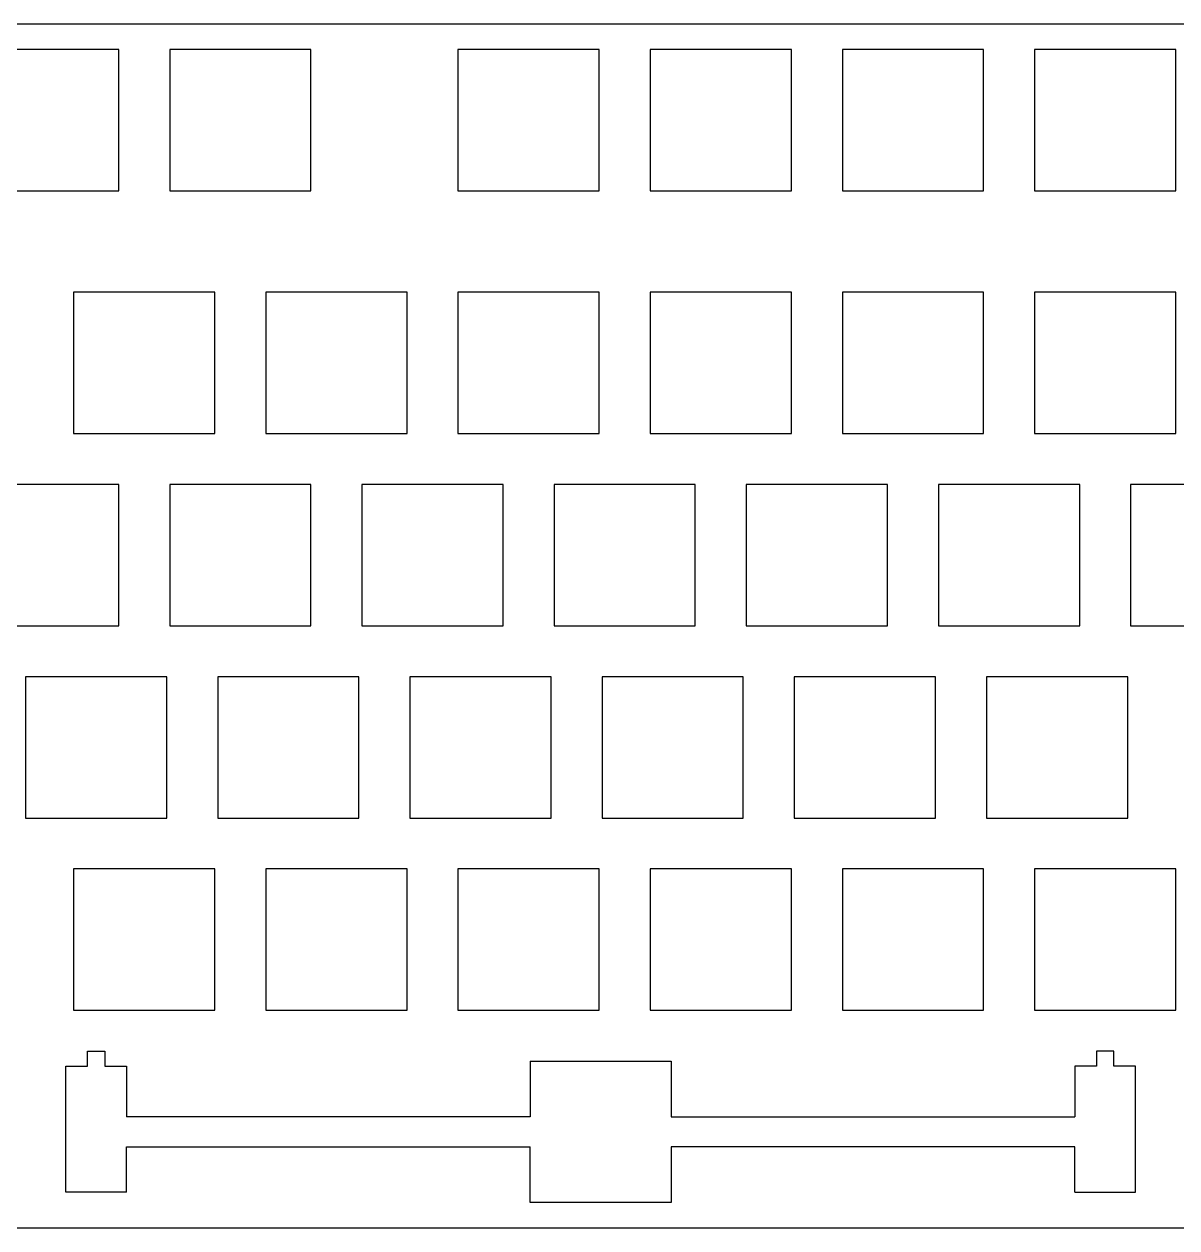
# Model space of a CAD drawing. Header units: millimetres. Extents: x 5 to 355, y 5 to 124.
# Drawn here: x 123.8 to 238.1, y 5 to 124.3 of the extents above; entities that cross this region are included whole.
import ezdxf

# ---------------------------------------------------------------- set-up
doc = ezdxf.new("R2010")
doc.units = ezdxf.units.MM
doc.layers.add('Body003', color=7, linetype='CONTINUOUS')

msp = doc.modelspace()

# ---------------------------------------------------------------- linework, layer by layer
at = {"layer": 'Body003'}
for p, q in [((353.8, 124.3, 10.5), (6, 124.3, 10.5)), ((353.8, 124.3, 10.5), (6, 124.3, 10.5)), ((353.8, 124.3, 11.5), (6, 124.3, 11.5)), ((353.8, 124.3, 11.5), (6, 124.3, 11.5)), ((133.2, 121.78, 10.5), (119.2, 121.78, 10.5)), ((133.2, 121.78, 11.5), (119.2, 121.78, 11.5)), ((133.2, 121.78, 10.5), (119.2, 121.78, 10.5)), ((133.2, 121.78, 11.5), (119.2, 121.78, 11.5)), ((133.2, 107.78, 10.5), (133.2, 121.78, 10.5)), ((133.2, 121.78, 11.5), (133.2, 121.78, 10.5)), ((133.2, 121.78, 11.5), (133.2, 121.78, 10.5)), ((133.2, 107.78, 11.5), (133.2, 121.78, 11.5)), ((133.2, 107.78, 10.5), (133.2, 121.78, 10.5)), ((133.2, 107.78, 11.5), (133.2, 121.78, 11.5)), ((138.25, 121.78, 10.5), (138.25, 107.78, 10.5)), ((152.25, 121.78, 10.5), (138.25, 121.78, 10.5)), ((138.25, 121.78, 11.5), (138.25, 121.78, 10.5)), ((138.25, 121.78, 11.5), (138.25, 107.78, 11.5)), ((138.25, 121.78, 10.5), (138.25, 107.78, 10.5)), ((138.25, 121.78, 11.5), (138.25, 121.78, 10.5)), ((152.25, 121.78, 11.5), (138.25, 121.78, 11.5)), ((152.25, 121.78, 10.5), (138.25, 121.78, 10.5)), ((138.25, 121.78, 11.5), (138.25, 107.78, 11.5)), ((152.25, 121.78, 11.5), (138.25, 121.78, 11.5)), ((152.25, 107.78, 10.5), (152.25, 121.78, 10.5)), ((152.25, 121.78, 11.5), (152.25, 121.78, 10.5)), ((152.25, 121.78, 11.5), (152.25, 121.78, 10.5)), ((152.25, 107.78, 11.5), (152.25, 121.78, 11.5)), ((152.25, 107.78, 10.5), (152.25, 121.78, 10.5)), ((152.25, 107.78, 11.5), (152.25, 121.78, 11.5)), ((166.82, 121.78, 10.5), (166.82, 107.78, 10.5)), ((180.82, 121.78, 10.5), (166.82, 121.78, 10.5)), ((166.82, 121.78, 11.5), (166.82, 121.78, 10.5)), ((166.82, 121.78, 11.5), (166.82, 107.78, 11.5)), ((166.82, 121.78, 10.5), (166.82, 107.78, 10.5)), ((166.82, 121.78, 11.5), (166.82, 121.78, 10.5)), ((180.82, 121.78, 11.5), (166.82, 121.78, 11.5)), ((180.82, 121.78, 10.5), (166.82, 121.78, 10.5)), ((166.82, 121.78, 11.5), (166.82, 107.78, 11.5)), ((180.82, 121.78, 11.5), (166.82, 121.78, 11.5)), ((180.82, 107.78, 10.5), (180.82, 121.78, 10.5)), ((180.82, 121.78, 11.5), (180.82, 121.78, 10.5)), ((180.82, 121.78, 11.5), (180.82, 121.78, 10.5)), ((180.82, 107.78, 11.5), (180.82, 121.78, 11.5)), ((180.82, 107.78, 10.5), (180.82, 121.78, 10.5)), ((180.82, 107.78, 11.5), (180.82, 121.78, 11.5)), ((185.88, 121.78, 10.5), (185.88, 107.78, 10.5)), ((199.88, 121.78, 10.5), (185.88, 121.78, 10.5)), ((185.88, 121.78, 11.5), (185.88, 121.78, 10.5)), ((185.88, 121.78, 11.5), (185.88, 107.78, 11.5)), ((185.88, 121.78, 10.5), (185.88, 107.78, 10.5)), ((185.88, 121.78, 11.5), (185.88, 121.78, 10.5)), ((199.88, 121.78, 11.5), (185.88, 121.78, 11.5)), ((199.88, 121.78, 10.5), (185.88, 121.78, 10.5)), ((185.88, 121.78, 11.5), (185.88, 107.78, 11.5)), ((199.88, 121.78, 11.5), (185.88, 121.78, 11.5)), ((199.88, 107.78, 10.5), (199.88, 121.78, 10.5)), ((199.88, 121.78, 11.5), (199.88, 121.78, 10.5)), ((199.88, 121.78, 11.5), (199.88, 121.78, 10.5)), ((199.88, 107.78, 11.5), (199.88, 121.78, 11.5)), ((199.88, 107.78, 10.5), (199.88, 121.78, 10.5)), ((199.88, 107.78, 11.5), (199.88, 121.78, 11.5)), ((204.93, 121.78, 10.5), (204.93, 107.78, 10.5)), ((218.93, 121.78, 10.5), (204.93, 121.78, 10.5)), ((204.93, 121.78, 11.5), (204.93, 121.78, 10.5)), ((204.93, 121.78, 11.5), (204.93, 107.78, 11.5)), ((204.93, 121.78, 10.5), (204.93, 107.78, 10.5)), ((204.93, 121.78, 11.5), (204.93, 121.78, 10.5)), ((218.93, 121.78, 11.5), (204.93, 121.78, 11.5)), ((218.93, 121.78, 10.5), (204.93, 121.78, 10.5)), ((204.93, 121.78, 11.5), (204.93, 107.78, 11.5)), ((218.93, 121.78, 11.5), (204.93, 121.78, 11.5)), ((218.93, 107.78, 10.5), (218.93, 121.78, 10.5)), ((218.93, 121.78, 11.5), (218.93, 121.78, 10.5)), ((218.93, 121.78, 11.5), (218.93, 121.78, 10.5)), ((218.93, 107.78, 11.5), (218.93, 121.78, 11.5)), ((218.93, 107.78, 10.5), (218.93, 121.78, 10.5)), ((218.93, 107.78, 11.5), (218.93, 121.78, 11.5)), ((223.97, 121.78, 10.5), (223.97, 107.78, 10.5)), ((237.97, 121.78, 10.5), (223.97, 121.78, 10.5)), ((223.97, 121.78, 11.5), (223.97, 121.78, 10.5)), ((223.97, 121.78, 11.5), (223.97, 107.78, 11.5)), ((223.97, 121.78, 10.5), (223.97, 107.78, 10.5)), ((223.97, 121.78, 11.5), (223.97, 121.78, 10.5)), ((237.97, 121.78, 11.5), (223.97, 121.78, 11.5)), ((237.97, 121.78, 10.5), (223.97, 121.78, 10.5)), ((223.97, 121.78, 11.5), (223.97, 107.78, 11.5)), ((237.97, 121.78, 11.5), (223.97, 121.78, 11.5)), ((237.97, 107.78, 10.5), (237.97, 121.78, 10.5)), ((237.97, 121.78, 11.5), (237.97, 121.78, 10.5)), ((237.97, 121.78, 11.5), (237.97, 121.78, 10.5)), ((237.97, 107.78, 11.5), (237.97, 121.78, 11.5)), ((237.97, 107.78, 10.5), (237.97, 121.78, 10.5)), ((237.97, 107.78, 11.5), (237.97, 121.78, 11.5)), ((119.2, 107.78, 10.5), (133.2, 107.78, 10.5)), ((119.2, 107.78, 11.5), (133.2, 107.78, 11.5)), ((119.2, 107.78, 10.5), (133.2, 107.78, 10.5)), ((119.2, 107.78, 11.5), (133.2, 107.78, 11.5)), ((133.2, 107.78, 11.5), (133.2, 107.78, 10.5)), ((133.2, 107.78, 11.5), (133.2, 107.78, 10.5)), ((138.25, 107.78, 10.5), (152.25, 107.78, 10.5)), ((138.25, 107.78, 11.5), (138.25, 107.78, 10.5)), ((138.25, 107.78, 11.5), (138.25, 107.78, 10.5)), ((138.25, 107.78, 11.5), (152.25, 107.78, 11.5)), ((138.25, 107.78, 10.5), (152.25, 107.78, 10.5)), ((138.25, 107.78, 11.5), (152.25, 107.78, 11.5)), ((152.25, 107.78, 11.5), (152.25, 107.78, 10.5)), ((152.25, 107.78, 11.5), (152.25, 107.78, 10.5)), ((166.82, 107.78, 10.5), (180.82, 107.78, 10.5)), ((166.82, 107.78, 11.5), (166.82, 107.78, 10.5)), ((166.82, 107.78, 11.5), (166.82, 107.78, 10.5)), ((166.82, 107.78, 11.5), (180.82, 107.78, 11.5)), ((166.82, 107.78, 10.5), (180.82, 107.78, 10.5)), ((166.82, 107.78, 11.5), (180.82, 107.78, 11.5)), ((180.82, 107.78, 11.5), (180.82, 107.78, 10.5)), ((180.82, 107.78, 11.5), (180.82, 107.78, 10.5)), ((185.88, 107.78, 10.5), (199.88, 107.78, 10.5)), ((185.88, 107.78, 11.5), (185.88, 107.78, 10.5)), ((185.88, 107.78, 11.5), (185.88, 107.78, 10.5)), ((185.88, 107.78, 11.5), (199.88, 107.78, 11.5)), ((185.88, 107.78, 10.5), (199.88, 107.78, 10.5)), ((185.88, 107.78, 11.5), (199.88, 107.78, 11.5)), ((199.88, 107.78, 11.5), (199.88, 107.78, 10.5)), ((199.88, 107.78, 11.5), (199.88, 107.78, 10.5)), ((204.93, 107.78, 10.5), (218.93, 107.78, 10.5)), ((204.93, 107.78, 11.5), (204.93, 107.78, 10.5)), ((204.93, 107.78, 11.5), (204.93, 107.78, 10.5)), ((204.93, 107.78, 11.5), (218.93, 107.78, 11.5)), ((204.93, 107.78, 10.5), (218.93, 107.78, 10.5)), ((204.93, 107.78, 11.5), (218.93, 107.78, 11.5)), ((218.93, 107.78, 11.5), (218.93, 107.78, 10.5)), ((218.93, 107.78, 11.5), (218.93, 107.78, 10.5)), ((223.97, 107.78, 10.5), (237.97, 107.78, 10.5)), ((223.97, 107.78, 11.5), (223.97, 107.78, 10.5)), ((223.97, 107.78, 11.5), (223.97, 107.78, 10.5)), ((223.97, 107.78, 11.5), (237.97, 107.78, 11.5)), ((223.97, 107.78, 10.5), (237.97, 107.78, 10.5)), ((223.97, 107.78, 11.5), (237.97, 107.78, 11.5)), ((237.97, 107.78, 11.5), (237.97, 107.78, 10.5)), ((237.97, 107.78, 11.5), (237.97, 107.78, 10.5)), ((128.72, 97.72, 10.5), (128.72, 83.72, 10.5)), ((142.72, 97.72, 10.5), (128.72, 97.72, 10.5)), ((128.72, 97.72, 11.5), (128.72, 97.72, 10.5)), ((128.72, 97.72, 11.5), (128.72, 83.72, 11.5)), ((128.72, 97.72, 10.5), (128.72, 83.72, 10.5)), ((128.72, 97.72, 11.5), (128.72, 97.72, 10.5)), ((142.72, 97.72, 11.5), (128.72, 97.72, 11.5)), ((142.72, 97.72, 10.5), (128.72, 97.72, 10.5)), ((128.72, 97.72, 11.5), (128.72, 83.72, 11.5)), ((142.72, 97.72, 11.5), (128.72, 97.72, 11.5)), ((142.72, 83.72, 10.5), (142.72, 97.72, 10.5)), ((142.72, 97.72, 11.5), (142.72, 97.72, 10.5)), ((142.72, 97.72, 11.5), (142.72, 97.72, 10.5)), ((142.72, 83.72, 11.5), (142.72, 97.72, 11.5)), ((142.72, 83.72, 10.5), (142.72, 97.72, 10.5)), ((142.72, 83.72, 11.5), (142.72, 97.72, 11.5)), ((147.78, 97.72, 10.5), (147.78, 83.72, 10.5)), ((161.78, 97.72, 10.5), (147.78, 97.72, 10.5)), ((147.78, 97.72, 11.5), (147.78, 97.72, 10.5)), ((147.78, 97.72, 11.5), (147.78, 83.72, 11.5)), ((147.78, 97.72, 10.5), (147.78, 83.72, 10.5)), ((147.78, 97.72, 11.5), (147.78, 97.72, 10.5)), ((161.78, 97.72, 11.5), (147.78, 97.72, 11.5)), ((161.78, 97.72, 10.5), (147.78, 97.72, 10.5)), ((147.78, 97.72, 11.5), (147.78, 83.72, 11.5)), ((161.78, 97.72, 11.5), (147.78, 97.72, 11.5)), ((161.78, 83.72, 10.5), (161.78, 97.72, 10.5)), ((161.78, 97.72, 11.5), (161.78, 97.72, 10.5)), ((161.78, 97.72, 11.5), (161.78, 97.72, 10.5)), ((161.78, 83.72, 11.5), (161.78, 97.72, 11.5)), ((161.78, 83.72, 10.5), (161.78, 97.72, 10.5)), ((161.78, 83.72, 11.5), (161.78, 97.72, 11.5)), ((166.82, 97.72, 10.5), (166.82, 83.72, 10.5)), ((180.82, 97.72, 10.5), (166.82, 97.72, 10.5)), ((166.82, 97.72, 11.5), (166.82, 97.72, 10.5)), ((166.82, 97.72, 11.5), (166.82, 83.72, 11.5)), ((166.82, 97.72, 10.5), (166.82, 83.72, 10.5)), ((166.82, 97.72, 11.5), (166.82, 97.72, 10.5)), ((180.82, 97.72, 11.5), (166.82, 97.72, 11.5)), ((180.82, 97.72, 10.5), (166.82, 97.72, 10.5)), ((166.82, 97.72, 11.5), (166.82, 83.72, 11.5)), ((180.82, 97.72, 11.5), (166.82, 97.72, 11.5)), ((180.82, 83.72, 10.5), (180.82, 97.72, 10.5)), ((180.82, 97.72, 11.5), (180.82, 97.72, 10.5)), ((180.82, 97.72, 11.5), (180.82, 97.72, 10.5)), ((180.82, 83.72, 11.5), (180.82, 97.72, 11.5)), ((180.82, 83.72, 10.5), (180.82, 97.72, 10.5)), ((180.82, 83.72, 11.5), (180.82, 97.72, 11.5)), ((185.88, 97.72, 10.5), (185.88, 83.72, 10.5)), ((199.88, 97.72, 10.5), (185.88, 97.72, 10.5)), ((185.88, 97.72, 11.5), (185.88, 97.72, 10.5)), ((185.88, 97.72, 11.5), (185.88, 83.72, 11.5)), ((185.88, 97.72, 10.5), (185.88, 83.72, 10.5)), ((185.88, 97.72, 11.5), (185.88, 97.72, 10.5)), ((199.88, 97.72, 11.5), (185.88, 97.72, 11.5)), ((199.88, 97.72, 10.5), (185.88, 97.72, 10.5)), ((185.88, 97.72, 11.5), (185.88, 83.72, 11.5)), ((199.88, 97.72, 11.5), (185.88, 97.72, 11.5)), ((199.88, 83.72, 10.5), (199.88, 97.72, 10.5)), ((199.88, 97.72, 11.5), (199.88, 97.72, 10.5)), ((199.88, 97.72, 11.5), (199.88, 97.72, 10.5)), ((199.88, 83.72, 11.5), (199.88, 97.72, 11.5)), ((199.88, 83.72, 10.5), (199.88, 97.72, 10.5)), ((199.88, 83.72, 11.5), (199.88, 97.72, 11.5)), ((204.93, 97.72, 10.5), (204.93, 83.72, 10.5)), ((218.93, 97.72, 10.5), (204.93, 97.72, 10.5)), ((204.93, 97.72, 11.5), (204.93, 97.72, 10.5)), ((204.93, 97.72, 11.5), (204.93, 83.72, 11.5)), ((204.93, 97.72, 10.5), (204.93, 83.72, 10.5)), ((204.93, 97.72, 11.5), (204.93, 97.72, 10.5)), ((218.93, 97.72, 11.5), (204.93, 97.72, 11.5)), ((218.93, 97.72, 10.5), (204.93, 97.72, 10.5)), ((204.93, 97.72, 11.5), (204.93, 83.72, 11.5)), ((218.93, 97.72, 11.5), (204.93, 97.72, 11.5)), ((218.93, 83.72, 10.5), (218.93, 97.72, 10.5)), ((218.93, 97.72, 11.5), (218.93, 97.72, 10.5)), ((218.93, 97.72, 11.5), (218.93, 97.72, 10.5)), ((218.93, 83.72, 11.5), (218.93, 97.72, 11.5)), ((218.93, 83.72, 10.5), (218.93, 97.72, 10.5)), ((218.93, 83.72, 11.5), (218.93, 97.72, 11.5)), ((223.97, 97.72, 10.5), (223.97, 83.72, 10.5)), ((237.97, 97.72, 10.5), (223.97, 97.72, 10.5)), ((223.97, 97.72, 11.5), (223.97, 97.72, 10.5)), ((223.97, 97.72, 11.5), (223.97, 83.72, 11.5)), ((223.97, 97.72, 10.5), (223.97, 83.72, 10.5)), ((223.97, 97.72, 11.5), (223.97, 97.72, 10.5)), ((237.97, 97.72, 11.5), (223.97, 97.72, 11.5)), ((237.97, 97.72, 10.5), (223.97, 97.72, 10.5)), ((223.97, 97.72, 11.5), (223.97, 83.72, 11.5)), ((237.97, 97.72, 11.5), (223.97, 97.72, 11.5)), ((237.97, 83.72, 10.5), (237.97, 97.72, 10.5)), ((237.97, 97.72, 11.5), (237.97, 97.72, 10.5)), ((237.97, 97.72, 11.5), (237.97, 97.72, 10.5)), ((237.97, 83.72, 11.5), (237.97, 97.72, 11.5)), ((237.97, 83.72, 10.5), (237.97, 97.72, 10.5)), ((237.97, 83.72, 11.5), (237.97, 97.72, 11.5)), ((128.72, 83.72, 10.5), (142.72, 83.72, 10.5)), ((128.72, 83.72, 11.5), (128.72, 83.72, 10.5)), ((128.72, 83.72, 11.5), (128.72, 83.72, 10.5)), ((128.72, 83.72, 11.5), (142.72, 83.72, 11.5)), ((128.72, 83.72, 10.5), (142.72, 83.72, 10.5)), ((128.72, 83.72, 11.5), (142.72, 83.72, 11.5)), ((142.72, 83.72, 11.5), (142.72, 83.72, 10.5)), ((142.72, 83.72, 11.5), (142.72, 83.72, 10.5)), ((147.78, 83.72, 10.5), (161.78, 83.72, 10.5)), ((147.78, 83.72, 11.5), (147.78, 83.72, 10.5)), ((147.78, 83.72, 11.5), (147.78, 83.72, 10.5)), ((147.78, 83.72, 11.5), (161.78, 83.72, 11.5)), ((147.78, 83.72, 10.5), (161.78, 83.72, 10.5)), ((147.78, 83.72, 11.5), (161.78, 83.72, 11.5)), ((161.78, 83.72, 11.5), (161.78, 83.72, 10.5)), ((161.78, 83.72, 11.5), (161.78, 83.72, 10.5)), ((166.82, 83.72, 10.5), (180.82, 83.72, 10.5)), ((166.82, 83.72, 11.5), (166.82, 83.72, 10.5)), ((166.82, 83.72, 11.5), (166.82, 83.72, 10.5)), ((166.82, 83.72, 11.5), (180.82, 83.72, 11.5)), ((166.82, 83.72, 10.5), (180.82, 83.72, 10.5)), ((166.82, 83.72, 11.5), (180.82, 83.72, 11.5)), ((180.82, 83.72, 11.5), (180.82, 83.72, 10.5)), ((180.82, 83.72, 11.5), (180.82, 83.72, 10.5)), ((185.88, 83.72, 10.5), (199.88, 83.72, 10.5)), ((185.88, 83.72, 11.5), (185.88, 83.72, 10.5)), ((185.88, 83.72, 11.5), (185.88, 83.72, 10.5)), ((185.88, 83.72, 11.5), (199.88, 83.72, 11.5)), ((185.88, 83.72, 10.5), (199.88, 83.72, 10.5)), ((185.88, 83.72, 11.5), (199.88, 83.72, 11.5)), ((199.88, 83.72, 11.5), (199.88, 83.72, 10.5)), ((199.88, 83.72, 11.5), (199.88, 83.72, 10.5)), ((204.93, 83.72, 10.5), (218.93, 83.72, 10.5)), ((204.93, 83.72, 11.5), (204.93, 83.72, 10.5)), ((204.93, 83.72, 11.5), (204.93, 83.72, 10.5)), ((204.93, 83.72, 11.5), (218.93, 83.72, 11.5)), ((204.93, 83.72, 10.5), (218.93, 83.72, 10.5)), ((204.93, 83.72, 11.5), (218.93, 83.72, 11.5)), ((218.93, 83.72, 11.5), (218.93, 83.72, 10.5)), ((218.93, 83.72, 11.5), (218.93, 83.72, 10.5)), ((223.97, 83.72, 10.5), (237.97, 83.72, 10.5)), ((223.97, 83.72, 11.5), (223.97, 83.72, 10.5)), ((223.97, 83.72, 11.5), (223.97, 83.72, 10.5)), ((223.97, 83.72, 11.5), (237.97, 83.72, 11.5)), ((223.97, 83.72, 10.5), (237.97, 83.72, 10.5)), ((223.97, 83.72, 11.5), (237.97, 83.72, 11.5)), ((237.97, 83.72, 11.5), (237.97, 83.72, 10.5)), ((237.97, 83.72, 11.5), (237.97, 83.72, 10.5)), ((133.2, 78.67, 10.5), (119.2, 78.67, 10.5)), ((133.2, 78.67, 11.5), (119.2, 78.67, 11.5)), ((133.2, 78.67, 10.5), (119.2, 78.67, 10.5)), ((133.2, 78.67, 11.5), (119.2, 78.67, 11.5)), ((133.2, 64.67, 10.5), (133.2, 78.67, 10.5)), ((133.2, 78.67, 11.5), (133.2, 78.67, 10.5)), ((133.2, 78.67, 11.5), (133.2, 78.67, 10.5)), ((133.2, 64.67, 11.5), (133.2, 78.67, 11.5)), ((133.2, 64.67, 10.5), (133.2, 78.67, 10.5)), ((133.2, 64.67, 11.5), (133.2, 78.67, 11.5)), ((138.25, 78.67, 10.5), (138.25, 64.67, 10.5)), ((152.25, 78.67, 10.5), (138.25, 78.67, 10.5)), ((138.25, 78.67, 11.5), (138.25, 78.67, 10.5)), ((138.25, 78.67, 11.5), (138.25, 64.67, 11.5)), ((138.25, 78.67, 10.5), (138.25, 64.67, 10.5)), ((138.25, 78.67, 11.5), (138.25, 78.67, 10.5)), ((152.25, 78.67, 11.5), (138.25, 78.67, 11.5)), ((152.25, 78.67, 10.5), (138.25, 78.67, 10.5)), ((138.25, 78.67, 11.5), (138.25, 64.67, 11.5)), ((152.25, 78.67, 11.5), (138.25, 78.67, 11.5)), ((152.25, 64.67, 10.5), (152.25, 78.67, 10.5)), ((152.25, 78.67, 11.5), (152.25, 78.67, 10.5)), ((152.25, 78.67, 11.5), (152.25, 78.67, 10.5)), ((152.25, 64.67, 11.5), (152.25, 78.67, 11.5)), ((152.25, 64.67, 10.5), (152.25, 78.67, 10.5)), ((152.25, 64.67, 11.5), (152.25, 78.67, 11.5)), ((157.3, 78.67, 10.5), (157.3, 64.67, 10.5)), ((171.3, 78.67, 10.5), (157.3, 78.67, 10.5)), ((157.3, 78.67, 11.5), (157.3, 78.67, 10.5)), ((157.3, 78.67, 11.5), (157.3, 64.67, 11.5)), ((157.3, 78.67, 10.5), (157.3, 64.67, 10.5)), ((157.3, 78.67, 11.5), (157.3, 78.67, 10.5)), ((171.3, 78.67, 11.5), (157.3, 78.67, 11.5)), ((171.3, 78.67, 10.5), (157.3, 78.67, 10.5)), ((157.3, 78.67, 11.5), (157.3, 64.67, 11.5)), ((171.3, 78.67, 11.5), (157.3, 78.67, 11.5)), ((171.3, 64.67, 10.5), (171.3, 78.67, 10.5)), ((171.3, 78.67, 11.5), (171.3, 78.67, 10.5)), ((171.3, 78.67, 11.5), (171.3, 78.67, 10.5)), ((171.3, 64.67, 11.5), (171.3, 78.67, 11.5)), ((171.3, 64.67, 10.5), (171.3, 78.67, 10.5)), ((171.3, 64.67, 11.5), (171.3, 78.67, 11.5)), ((176.35, 78.67, 10.5), (176.35, 64.67, 10.5)), ((190.35, 78.67, 10.5), (176.35, 78.67, 10.5)), ((176.35, 78.67, 11.5), (176.35, 78.67, 10.5)), ((176.35, 78.67, 11.5), (176.35, 64.67, 11.5)), ((176.35, 78.67, 10.5), (176.35, 64.67, 10.5)), ((176.35, 78.67, 11.5), (176.35, 78.67, 10.5)), ((190.35, 78.67, 11.5), (176.35, 78.67, 11.5)), ((190.35, 78.67, 10.5), (176.35, 78.67, 10.5)), ((176.35, 78.67, 11.5), (176.35, 64.67, 11.5)), ((190.35, 78.67, 11.5), (176.35, 78.67, 11.5)), ((190.35, 64.67, 10.5), (190.35, 78.67, 10.5)), ((190.35, 78.67, 11.5), (190.35, 78.67, 10.5)), ((190.35, 78.67, 11.5), (190.35, 78.67, 10.5)), ((190.35, 64.67, 11.5), (190.35, 78.67, 11.5)), ((190.35, 64.67, 10.5), (190.35, 78.67, 10.5)), ((190.35, 64.67, 11.5), (190.35, 78.67, 11.5)), ((195.4, 78.67, 10.5), (195.4, 64.67, 10.5)), ((209.4, 78.67, 10.5), (195.4, 78.67, 10.5)), ((195.4, 78.67, 11.5), (195.4, 78.67, 10.5)), ((195.4, 78.67, 11.5), (195.4, 64.67, 11.5)), ((195.4, 78.67, 10.5), (195.4, 64.67, 10.5)), ((195.4, 78.67, 11.5), (195.4, 78.67, 10.5)), ((209.4, 78.67, 11.5), (195.4, 78.67, 11.5)), ((209.4, 78.67, 10.5), (195.4, 78.67, 10.5)), ((195.4, 78.67, 11.5), (195.4, 64.67, 11.5)), ((209.4, 78.67, 11.5), (195.4, 78.67, 11.5)), ((209.4, 64.67, 10.5), (209.4, 78.67, 10.5)), ((209.4, 78.67, 11.5), (209.4, 78.67, 10.5)), ((209.4, 78.67, 11.5), (209.4, 78.67, 10.5)), ((209.4, 64.67, 11.5), (209.4, 78.67, 11.5)), ((209.4, 64.67, 10.5), (209.4, 78.67, 10.5)), ((209.4, 64.67, 11.5), (209.4, 78.67, 11.5)), ((214.45, 78.67, 10.5), (214.45, 64.67, 10.5)), ((228.45, 78.67, 10.5), (214.45, 78.67, 10.5)), ((214.45, 78.67, 11.5), (214.45, 78.67, 10.5)), ((214.45, 78.67, 11.5), (214.45, 64.67, 11.5)), ((214.45, 78.67, 10.5), (214.45, 64.67, 10.5)), ((214.45, 78.67, 11.5), (214.45, 78.67, 10.5)), ((228.45, 78.67, 11.5), (214.45, 78.67, 11.5)), ((228.45, 78.67, 10.5), (214.45, 78.67, 10.5)), ((214.45, 78.67, 11.5), (214.45, 64.67, 11.5)), ((228.45, 78.67, 11.5), (214.45, 78.67, 11.5)), ((228.45, 64.67, 10.5), (228.45, 78.67, 10.5)), ((228.45, 78.67, 11.5), (228.45, 78.67, 10.5)), ((228.45, 78.67, 11.5), (228.45, 78.67, 10.5)), ((228.45, 64.67, 11.5), (228.45, 78.67, 11.5)), ((228.45, 64.67, 10.5), (228.45, 78.67, 10.5)), ((228.45, 64.67, 11.5), (228.45, 78.67, 11.5)), ((233.5, 78.67, 10.5), (233.5, 64.67, 10.5)), ((247.5, 78.67, 10.5), (233.5, 78.67, 10.5)), ((233.5, 78.67, 11.5), (233.5, 78.67, 10.5)), ((233.5, 78.67, 11.5), (233.5, 64.67, 11.5)), ((233.5, 78.67, 10.5), (233.5, 64.67, 10.5)), ((233.5, 78.67, 11.5), (233.5, 78.67, 10.5)), ((247.5, 78.67, 11.5), (233.5, 78.67, 11.5)), ((247.5, 78.67, 10.5), (233.5, 78.67, 10.5)), ((233.5, 78.67, 11.5), (233.5, 64.67, 11.5)), ((247.5, 78.67, 11.5), (233.5, 78.67, 11.5)), ((119.2, 64.67, 10.5), (133.2, 64.67, 10.5)), ((119.2, 64.67, 11.5), (133.2, 64.67, 11.5)), ((119.2, 64.67, 10.5), (133.2, 64.67, 10.5)), ((119.2, 64.67, 11.5), (133.2, 64.67, 11.5)), ((133.2, 64.67, 11.5), (133.2, 64.67, 10.5)), ((133.2, 64.67, 11.5), (133.2, 64.67, 10.5)), ((138.25, 64.67, 10.5), (152.25, 64.67, 10.5)), ((138.25, 64.67, 11.5), (138.25, 64.67, 10.5)), ((138.25, 64.67, 11.5), (138.25, 64.67, 10.5)), ((138.25, 64.67, 11.5), (152.25, 64.67, 11.5)), ((138.25, 64.67, 10.5), (152.25, 64.67, 10.5)), ((138.25, 64.67, 11.5), (152.25, 64.67, 11.5)), ((152.25, 64.67, 11.5), (152.25, 64.67, 10.5)), ((152.25, 64.67, 11.5), (152.25, 64.67, 10.5)), ((157.3, 64.67, 10.5), (171.3, 64.67, 10.5)), ((157.3, 64.67, 11.5), (157.3, 64.67, 10.5)), ((157.3, 64.67, 11.5), (157.3, 64.67, 10.5)), ((157.3, 64.67, 11.5), (171.3, 64.67, 11.5)), ((157.3, 64.67, 10.5), (171.3, 64.67, 10.5)), ((157.3, 64.67, 11.5), (171.3, 64.67, 11.5)), ((171.3, 64.67, 11.5), (171.3, 64.67, 10.5)), ((171.3, 64.67, 11.5), (171.3, 64.67, 10.5)), ((176.35, 64.67, 10.5), (190.35, 64.67, 10.5)), ((176.35, 64.67, 11.5), (176.35, 64.67, 10.5)), ((176.35, 64.67, 11.5), (176.35, 64.67, 10.5)), ((176.35, 64.67, 11.5), (190.35, 64.67, 11.5)), ((176.35, 64.67, 10.5), (190.35, 64.67, 10.5)), ((176.35, 64.67, 11.5), (190.35, 64.67, 11.5)), ((190.35, 64.67, 11.5), (190.35, 64.67, 10.5)), ((190.35, 64.67, 11.5), (190.35, 64.67, 10.5)), ((195.4, 64.67, 10.5), (209.4, 64.67, 10.5)), ((195.4, 64.67, 11.5), (195.4, 64.67, 10.5)), ((195.4, 64.67, 11.5), (195.4, 64.67, 10.5)), ((195.4, 64.67, 11.5), (209.4, 64.67, 11.5)), ((195.4, 64.67, 10.5), (209.4, 64.67, 10.5)), ((195.4, 64.67, 11.5), (209.4, 64.67, 11.5)), ((209.4, 64.67, 11.5), (209.4, 64.67, 10.5)), ((209.4, 64.67, 11.5), (209.4, 64.67, 10.5)), ((214.45, 64.67, 10.5), (228.45, 64.67, 10.5)), ((214.45, 64.67, 11.5), (214.45, 64.67, 10.5)), ((214.45, 64.67, 11.5), (214.45, 64.67, 10.5)), ((214.45, 64.67, 11.5), (228.45, 64.67, 11.5)), ((214.45, 64.67, 10.5), (228.45, 64.67, 10.5)), ((214.45, 64.67, 11.5), (228.45, 64.67, 11.5)), ((228.45, 64.67, 11.5), (228.45, 64.67, 10.5)), ((228.45, 64.67, 11.5), (228.45, 64.67, 10.5)), ((233.5, 64.67, 10.5), (247.5, 64.67, 10.5)), ((233.5, 64.67, 11.5), (233.5, 64.67, 10.5)), ((233.5, 64.67, 11.5), (233.5, 64.67, 10.5)), ((233.5, 64.67, 11.5), (247.5, 64.67, 11.5)), ((233.5, 64.67, 10.5), (247.5, 64.67, 10.5)), ((233.5, 64.67, 11.5), (247.5, 64.67, 11.5)), ((123.96, 59.62, 10.5), (123.96, 45.62, 10.5)), ((137.96, 59.62, 10.5), (123.96, 59.62, 10.5)), ((123.96, 59.62, 11.5), (123.96, 59.62, 10.5)), ((123.96, 59.62, 11.5), (123.96, 45.62, 11.5)), ((123.96, 59.62, 10.5), (123.96, 45.62, 10.5)), ((123.96, 59.62, 11.5), (123.96, 59.62, 10.5)), ((137.96, 59.62, 11.5), (123.96, 59.62, 11.5)), ((137.96, 59.62, 10.5), (123.96, 59.62, 10.5)), ((123.96, 59.62, 11.5), (123.96, 45.62, 11.5)), ((137.96, 59.62, 11.5), (123.96, 59.62, 11.5)), ((137.96, 45.62, 10.5), (137.96, 59.62, 10.5)), ((137.96, 59.62, 11.5), (137.96, 59.62, 10.5)), ((137.96, 59.62, 11.5), (137.96, 59.62, 10.5)), ((137.96, 45.62, 11.5), (137.96, 59.62, 11.5)), ((137.96, 45.62, 10.5), (137.96, 59.62, 10.5)), ((137.96, 45.62, 11.5), (137.96, 59.62, 11.5)), ((143.01, 59.62, 10.5), (143.01, 45.62, 10.5)), ((157.01, 59.62, 10.5), (143.01, 59.62, 10.5)), ((143.01, 59.62, 11.5), (143.01, 59.62, 10.5)), ((143.01, 59.62, 11.5), (143.01, 45.62, 11.5)), ((143.01, 59.62, 10.5), (143.01, 45.62, 10.5)), ((143.01, 59.62, 11.5), (143.01, 59.62, 10.5)), ((157.01, 59.62, 11.5), (143.01, 59.62, 11.5)), ((157.01, 59.62, 10.5), (143.01, 59.62, 10.5)), ((143.01, 59.62, 11.5), (143.01, 45.62, 11.5)), ((157.01, 59.62, 11.5), (143.01, 59.62, 11.5)), ((157.01, 45.62, 10.5), (157.01, 59.62, 10.5)), ((157.01, 59.62, 11.5), (157.01, 59.62, 10.5)), ((157.01, 59.62, 11.5), (157.01, 59.62, 10.5)), ((157.01, 45.62, 11.5), (157.01, 59.62, 11.5)), ((157.01, 45.62, 10.5), (157.01, 59.62, 10.5)), ((157.01, 45.62, 11.5), (157.01, 59.62, 11.5)), ((162.06, 59.62, 10.5), (162.06, 45.62, 10.5)), ((176.06, 59.62, 10.5), (162.06, 59.62, 10.5)), ((162.06, 59.62, 11.5), (162.06, 59.62, 10.5)), ((162.06, 59.62, 11.5), (162.06, 45.62, 11.5)), ((162.06, 59.62, 10.5), (162.06, 45.62, 10.5)), ((162.06, 59.62, 11.5), (162.06, 59.62, 10.5)), ((176.06, 59.62, 11.5), (162.06, 59.62, 11.5)), ((176.06, 59.62, 10.5), (162.06, 59.62, 10.5)), ((162.06, 59.62, 11.5), (162.06, 45.62, 11.5)), ((176.06, 59.62, 11.5), (162.06, 59.62, 11.5)), ((176.06, 45.62, 10.5), (176.06, 59.62, 10.5)), ((176.06, 59.62, 11.5), (176.06, 59.62, 10.5)), ((176.06, 59.62, 11.5), (176.06, 59.62, 10.5)), ((176.06, 45.62, 11.5), (176.06, 59.62, 11.5)), ((176.06, 45.62, 10.5), (176.06, 59.62, 10.5)), ((176.06, 45.62, 11.5), (176.06, 59.62, 11.5)), ((181.11, 59.62, 10.5), (181.11, 45.62, 10.5)), ((195.11, 59.62, 10.5), (181.11, 59.62, 10.5)), ((181.11, 59.62, 11.5), (181.11, 59.62, 10.5)), ((181.11, 59.62, 11.5), (181.11, 45.62, 11.5)), ((181.11, 59.62, 10.5), (181.11, 45.62, 10.5)), ((181.11, 59.62, 11.5), (181.11, 59.62, 10.5)), ((195.11, 59.62, 11.5), (181.11, 59.62, 11.5)), ((195.11, 59.62, 10.5), (181.11, 59.62, 10.5)), ((181.11, 59.62, 11.5), (181.11, 45.62, 11.5)), ((195.11, 59.62, 11.5), (181.11, 59.62, 11.5)), ((195.11, 45.62, 10.5), (195.11, 59.62, 10.5)), ((195.11, 59.62, 11.5), (195.11, 59.62, 10.5)), ((195.11, 59.62, 11.5), (195.11, 59.62, 10.5)), ((195.11, 45.62, 11.5), (195.11, 59.62, 11.5)), ((195.11, 45.62, 10.5), (195.11, 59.62, 10.5)), ((195.11, 45.62, 11.5), (195.11, 59.62, 11.5)), ((200.16, 59.62, 10.5), (200.16, 45.62, 10.5)), ((214.16, 59.62, 10.5), (200.16, 59.62, 10.5)), ((200.16, 59.62, 11.5), (200.16, 59.62, 10.5)), ((200.16, 59.62, 11.5), (200.16, 45.62, 11.5)), ((200.16, 59.62, 10.5), (200.16, 45.62, 10.5)), ((200.16, 59.62, 11.5), (200.16, 59.62, 10.5)), ((214.16, 59.62, 11.5), (200.16, 59.62, 11.5)), ((214.16, 59.62, 10.5), (200.16, 59.62, 10.5)), ((200.16, 59.62, 11.5), (200.16, 45.62, 11.5)), ((214.16, 59.62, 11.5), (200.16, 59.62, 11.5)), ((214.16, 45.62, 10.5), (214.16, 59.62, 10.5)), ((214.16, 59.62, 11.5), (214.16, 59.62, 10.5)), ((214.16, 59.62, 11.5), (214.16, 59.62, 10.5)), ((214.16, 45.62, 11.5), (214.16, 59.62, 11.5)), ((214.16, 45.62, 10.5), (214.16, 59.62, 10.5)), ((214.16, 45.62, 11.5), (214.16, 59.62, 11.5)), ((219.21, 59.62, 10.5), (219.21, 45.62, 10.5)), ((233.21, 59.62, 10.5), (219.21, 59.62, 10.5)), ((219.21, 59.62, 11.5), (219.21, 59.62, 10.5)), ((219.21, 59.62, 11.5), (219.21, 45.62, 11.5)), ((219.21, 59.62, 10.5), (219.21, 45.62, 10.5)), ((219.21, 59.62, 11.5), (219.21, 59.62, 10.5)), ((233.21, 59.62, 11.5), (219.21, 59.62, 11.5)), ((233.21, 59.62, 10.5), (219.21, 59.62, 10.5)), ((219.21, 59.62, 11.5), (219.21, 45.62, 11.5)), ((233.21, 59.62, 11.5), (219.21, 59.62, 11.5)), ((233.21, 45.62, 10.5), (233.21, 59.62, 10.5)), ((233.21, 59.62, 11.5), (233.21, 59.62, 10.5)), ((233.21, 59.62, 11.5), (233.21, 59.62, 10.5)), ((233.21, 45.62, 11.5), (233.21, 59.62, 11.5)), ((233.21, 45.62, 10.5), (233.21, 59.62, 10.5)), ((233.21, 45.62, 11.5), (233.21, 59.62, 11.5)), ((123.96, 45.62, 10.5), (137.96, 45.62, 10.5)), ((123.96, 45.62, 11.5), (123.96, 45.62, 10.5)), ((123.96, 45.62, 11.5), (123.96, 45.62, 10.5)), ((123.96, 45.62, 11.5), (137.96, 45.62, 11.5)), ((123.96, 45.62, 10.5), (137.96, 45.62, 10.5)), ((123.96, 45.62, 11.5), (137.96, 45.62, 11.5)), ((137.96, 45.62, 11.5), (137.96, 45.62, 10.5)), ((137.96, 45.62, 11.5), (137.96, 45.62, 10.5)), ((143.01, 45.62, 10.5), (157.01, 45.62, 10.5)), ((143.01, 45.62, 11.5), (143.01, 45.62, 10.5)), ((143.01, 45.62, 11.5), (143.01, 45.62, 10.5)), ((143.01, 45.62, 11.5), (157.01, 45.62, 11.5)), ((143.01, 45.62, 10.5), (157.01, 45.62, 10.5)), ((143.01, 45.62, 11.5), (157.01, 45.62, 11.5)), ((157.01, 45.62, 11.5), (157.01, 45.62, 10.5)), ((157.01, 45.62, 11.5), (157.01, 45.62, 10.5)), ((162.06, 45.62, 10.5), (176.06, 45.62, 10.5)), ((162.06, 45.62, 11.5), (162.06, 45.62, 10.5)), ((162.06, 45.62, 11.5), (162.06, 45.62, 10.5)), ((162.06, 45.62, 11.5), (176.06, 45.62, 11.5)), ((162.06, 45.62, 10.5), (176.06, 45.62, 10.5)), ((162.06, 45.62, 11.5), (176.06, 45.62, 11.5)), ((176.06, 45.62, 11.5), (176.06, 45.62, 10.5)), ((176.06, 45.62, 11.5), (176.06, 45.62, 10.5)), ((181.11, 45.62, 10.5), (195.11, 45.62, 10.5)), ((181.11, 45.62, 11.5), (181.11, 45.62, 10.5)), ((181.11, 45.62, 11.5), (181.11, 45.62, 10.5)), ((181.11, 45.62, 11.5), (195.11, 45.62, 11.5)), ((181.11, 45.62, 10.5), (195.11, 45.62, 10.5)), ((181.11, 45.62, 11.5), (195.11, 45.62, 11.5)), ((195.11, 45.62, 11.5), (195.11, 45.62, 10.5)), ((195.11, 45.62, 11.5), (195.11, 45.62, 10.5)), ((200.16, 45.62, 10.5), (214.16, 45.62, 10.5)), ((200.16, 45.62, 11.5), (200.16, 45.62, 10.5)), ((200.16, 45.62, 11.5), (200.16, 45.62, 10.5)), ((200.16, 45.62, 11.5), (214.16, 45.62, 11.5)), ((200.16, 45.62, 10.5), (214.16, 45.62, 10.5)), ((200.16, 45.62, 11.5), (214.16, 45.62, 11.5)), ((214.16, 45.62, 11.5), (214.16, 45.62, 10.5)), ((214.16, 45.62, 11.5), (214.16, 45.62, 10.5)), ((219.21, 45.62, 10.5), (233.21, 45.62, 10.5)), ((219.21, 45.62, 11.5), (219.21, 45.62, 10.5)), ((219.21, 45.62, 11.5), (219.21, 45.62, 10.5)), ((219.21, 45.62, 11.5), (233.21, 45.62, 11.5)), ((219.21, 45.62, 10.5), (233.21, 45.62, 10.5)), ((219.21, 45.62, 11.5), (233.21, 45.62, 11.5)), ((233.21, 45.62, 11.5), (233.21, 45.62, 10.5)), ((233.21, 45.62, 11.5), (233.21, 45.62, 10.5)), ((128.72, 40.58, 10.5), (128.72, 26.57, 10.5)), ((142.72, 40.58, 10.5), (128.72, 40.58, 10.5)), ((128.72, 40.58, 11.5), (128.72, 40.58, 10.5)), ((128.72, 40.58, 11.5), (128.72, 26.57, 11.5)), ((128.72, 40.58, 10.5), (128.72, 26.57, 10.5)), ((128.72, 40.58, 11.5), (128.72, 40.58, 10.5)), ((142.72, 40.58, 11.5), (128.72, 40.58, 11.5)), ((142.72, 40.58, 10.5), (128.72, 40.58, 10.5)), ((128.72, 40.58, 11.5), (128.72, 26.57, 11.5)), ((142.72, 40.58, 11.5), (128.72, 40.58, 11.5)), ((142.72, 26.57, 10.5), (142.72, 40.58, 10.5)), ((142.72, 40.58, 11.5), (142.72, 40.58, 10.5)), ((142.72, 40.58, 11.5), (142.72, 40.58, 10.5)), ((142.72, 26.57, 11.5), (142.72, 40.58, 11.5)), ((142.72, 26.57, 10.5), (142.72, 40.58, 10.5)), ((142.72, 26.57, 11.5), (142.72, 40.58, 11.5)), ((147.78, 40.58, 10.5), (147.78, 26.57, 10.5)), ((161.78, 40.58, 10.5), (147.78, 40.58, 10.5)), ((147.78, 40.58, 11.5), (147.78, 40.58, 10.5)), ((147.78, 40.58, 11.5), (147.78, 26.57, 11.5)), ((147.78, 40.58, 10.5), (147.78, 26.57, 10.5)), ((147.78, 40.58, 11.5), (147.78, 40.58, 10.5)), ((161.78, 40.58, 11.5), (147.78, 40.58, 11.5)), ((161.78, 40.58, 10.5), (147.78, 40.58, 10.5)), ((147.78, 40.58, 11.5), (147.78, 26.57, 11.5)), ((161.78, 40.58, 11.5), (147.78, 40.58, 11.5)), ((161.78, 26.57, 10.5), (161.78, 40.58, 10.5)), ((161.78, 40.58, 11.5), (161.78, 40.58, 10.5)), ((161.78, 40.58, 11.5), (161.78, 40.58, 10.5)), ((161.78, 26.57, 11.5), (161.78, 40.58, 11.5)), ((161.78, 26.57, 10.5), (161.78, 40.58, 10.5)), ((161.78, 26.57, 11.5), (161.78, 40.58, 11.5)), ((166.82, 40.58, 10.5), (166.82, 26.57, 10.5)), ((180.82, 40.58, 10.5), (166.82, 40.58, 10.5)), ((166.82, 40.58, 11.5), (166.82, 40.58, 10.5)), ((166.82, 40.58, 11.5), (166.82, 26.57, 11.5)), ((166.82, 40.58, 10.5), (166.82, 26.57, 10.5)), ((166.82, 40.58, 11.5), (166.82, 40.58, 10.5)), ((180.82, 40.58, 11.5), (166.82, 40.58, 11.5)), ((180.82, 40.58, 10.5), (166.82, 40.58, 10.5)), ((166.82, 40.58, 11.5), (166.82, 26.57, 11.5)), ((180.82, 40.58, 11.5), (166.82, 40.58, 11.5)), ((180.82, 26.57, 10.5), (180.82, 40.58, 10.5)), ((180.82, 40.58, 11.5), (180.82, 40.58, 10.5)), ((180.82, 40.58, 11.5), (180.82, 40.58, 10.5)), ((180.82, 26.57, 11.5), (180.82, 40.58, 11.5)), ((180.82, 26.57, 10.5), (180.82, 40.58, 10.5)), ((180.82, 26.57, 11.5), (180.82, 40.58, 11.5)), ((185.88, 40.58, 10.5), (185.88, 26.57, 10.5)), ((199.88, 40.58, 10.5), (185.88, 40.58, 10.5)), ((185.88, 40.58, 11.5), (185.88, 40.58, 10.5)), ((185.88, 40.58, 11.5), (185.88, 26.57, 11.5)), ((185.88, 40.58, 10.5), (185.88, 26.57, 10.5)), ((185.88, 40.58, 11.5), (185.88, 40.58, 10.5)), ((199.88, 40.58, 11.5), (185.88, 40.58, 11.5)), ((199.88, 40.58, 10.5), (185.88, 40.58, 10.5)), ((185.88, 40.58, 11.5), (185.88, 26.57, 11.5)), ((199.88, 40.58, 11.5), (185.88, 40.58, 11.5)), ((199.88, 26.57, 10.5), (199.88, 40.58, 10.5)), ((199.88, 40.58, 11.5), (199.88, 40.58, 10.5)), ((199.88, 40.58, 11.5), (199.88, 40.58, 10.5)), ((199.88, 26.57, 11.5), (199.88, 40.58, 11.5)), ((199.88, 26.57, 10.5), (199.88, 40.58, 10.5)), ((199.88, 26.57, 11.5), (199.88, 40.58, 11.5)), ((204.93, 40.58, 10.5), (204.93, 26.57, 10.5)), ((218.93, 40.58, 10.5), (204.93, 40.58, 10.5)), ((204.93, 40.58, 11.5), (204.93, 40.58, 10.5)), ((204.93, 40.58, 11.5), (204.93, 26.57, 11.5)), ((204.93, 40.58, 10.5), (204.93, 26.57, 10.5)), ((204.93, 40.58, 11.5), (204.93, 40.58, 10.5)), ((218.93, 40.58, 11.5), (204.93, 40.58, 11.5)), ((218.93, 40.58, 10.5), (204.93, 40.58, 10.5)), ((204.93, 40.58, 11.5), (204.93, 26.57, 11.5)), ((218.93, 40.58, 11.5), (204.93, 40.58, 11.5)), ((218.93, 26.57, 10.5), (218.93, 40.58, 10.5)), ((218.93, 40.58, 11.5), (218.93, 40.58, 10.5)), ((218.93, 40.58, 11.5), (218.93, 40.58, 10.5)), ((218.93, 26.57, 11.5), (218.93, 40.58, 11.5)), ((218.93, 26.57, 10.5), (218.93, 40.58, 10.5)), ((218.93, 26.57, 11.5), (218.93, 40.58, 11.5)), ((223.97, 40.58, 10.5), (223.97, 26.57, 10.5)), ((237.97, 40.58, 10.5), (223.97, 40.58, 10.5)), ((223.97, 40.58, 11.5), (223.97, 40.58, 10.5)), ((223.97, 40.58, 11.5), (223.97, 26.57, 11.5)), ((223.97, 40.58, 10.5), (223.97, 26.57, 10.5)), ((223.97, 40.58, 11.5), (223.97, 40.58, 10.5)), ((237.97, 40.58, 11.5), (223.97, 40.58, 11.5)), ((237.97, 40.58, 10.5), (223.97, 40.58, 10.5)), ((223.97, 40.58, 11.5), (223.97, 26.57, 11.5)), ((237.97, 40.58, 11.5), (223.97, 40.58, 11.5)), ((237.97, 26.57, 10.5), (237.97, 40.58, 10.5)), ((237.97, 40.58, 11.5), (237.97, 40.58, 10.5)), ((237.97, 40.58, 11.5), (237.97, 40.58, 10.5)), ((237.97, 26.57, 11.5), (237.97, 40.58, 11.5)), ((237.97, 26.57, 10.5), (237.97, 40.58, 10.5)), ((237.97, 26.57, 11.5), (237.97, 40.58, 11.5)), ((128.72, 26.57, 10.5), (142.72, 26.57, 10.5)), ((128.72, 26.57, 11.5), (128.72, 26.57, 10.5)), ((128.72, 26.57, 11.5), (128.72, 26.57, 10.5)), ((128.72, 26.57, 11.5), (142.72, 26.57, 11.5)), ((128.72, 26.57, 10.5), (142.72, 26.57, 10.5)), ((128.72, 26.57, 11.5), (142.72, 26.57, 11.5)), ((142.72, 26.57, 11.5), (142.72, 26.57, 10.5)), ((142.72, 26.57, 11.5), (142.72, 26.57, 10.5)), ((147.78, 26.57, 10.5), (161.78, 26.57, 10.5)), ((147.78, 26.57, 11.5), (147.78, 26.57, 10.5)), ((147.78, 26.57, 11.5), (147.78, 26.57, 10.5)), ((147.78, 26.57, 11.5), (161.78, 26.57, 11.5)), ((147.78, 26.57, 10.5), (161.78, 26.57, 10.5)), ((147.78, 26.57, 11.5), (161.78, 26.57, 11.5)), ((161.78, 26.57, 11.5), (161.78, 26.57, 10.5)), ((161.78, 26.57, 11.5), (161.78, 26.57, 10.5)), ((166.82, 26.57, 10.5), (180.82, 26.57, 10.5)), ((166.82, 26.57, 11.5), (166.82, 26.57, 10.5)), ((166.82, 26.57, 11.5), (166.82, 26.57, 10.5)), ((166.82, 26.57, 11.5), (180.82, 26.57, 11.5)), ((166.82, 26.57, 10.5), (180.82, 26.57, 10.5)), ((166.82, 26.57, 11.5), (180.82, 26.57, 11.5)), ((180.82, 26.57, 11.5), (180.82, 26.57, 10.5)), ((180.82, 26.57, 11.5), (180.82, 26.57, 10.5)), ((185.88, 26.57, 10.5), (199.88, 26.57, 10.5)), ((185.88, 26.57, 11.5), (185.88, 26.57, 10.5)), ((185.88, 26.57, 11.5), (185.88, 26.57, 10.5)), ((185.88, 26.57, 11.5), (199.88, 26.57, 11.5)), ((185.88, 26.57, 10.5), (199.88, 26.57, 10.5)), ((185.88, 26.57, 11.5), (199.88, 26.57, 11.5)), ((199.88, 26.57, 11.5), (199.88, 26.57, 10.5)), ((199.88, 26.57, 11.5), (199.88, 26.57, 10.5)), ((204.93, 26.57, 10.5), (218.93, 26.57, 10.5)), ((204.93, 26.57, 11.5), (204.93, 26.57, 10.5)), ((204.93, 26.57, 11.5), (204.93, 26.57, 10.5)), ((204.93, 26.57, 11.5), (218.93, 26.57, 11.5)), ((204.93, 26.57, 10.5), (218.93, 26.57, 10.5)), ((204.93, 26.57, 11.5), (218.93, 26.57, 11.5)), ((218.93, 26.57, 11.5), (218.93, 26.57, 10.5)), ((218.93, 26.57, 11.5), (218.93, 26.57, 10.5)), ((223.97, 26.57, 10.5), (237.97, 26.57, 10.5)), ((223.97, 26.57, 11.5), (223.97, 26.57, 10.5)), ((223.97, 26.57, 11.5), (223.97, 26.57, 10.5)), ((223.97, 26.57, 11.5), (237.97, 26.57, 11.5)), ((223.97, 26.57, 10.5), (237.97, 26.57, 10.5)), ((223.97, 26.57, 11.5), (237.97, 26.57, 11.5)), ((237.97, 26.57, 11.5), (237.97, 26.57, 10.5)), ((237.97, 26.57, 11.5), (237.97, 26.57, 10.5)), ((130.12, 22.52, 10.5), (131.82, 22.52, 10.5)), ((130.12, 21.02, 10.5), (130.12, 22.52, 10.5)), ((130.12, 22.52, 11.5), (130.12, 22.52, 10.5)), ((130.12, 22.52, 11.5), (131.82, 22.52, 11.5)), ((130.12, 22.52, 10.5), (131.82, 22.52, 10.5)), ((130.12, 22.52, 11.5), (130.12, 22.52, 10.5)), ((130.12, 21.02, 11.5), (130.12, 22.52, 11.5)), ((130.12, 21.02, 10.5), (130.12, 22.52, 10.5)), ((130.12, 22.52, 11.5), (131.82, 22.52, 11.5)), ((130.12, 21.02, 11.5), (130.12, 22.52, 11.5)), ((131.82, 22.52, 10.5), (131.82, 21.02, 10.5)), ((131.82, 22.52, 11.5), (131.82, 22.52, 10.5)), ((131.82, 22.52, 11.5), (131.82, 21.02, 11.5)), ((131.82, 22.52, 10.5), (131.82, 21.02, 10.5)), ((131.82, 22.52, 11.5), (131.82, 22.52, 10.5)), ((131.82, 22.52, 11.5), (131.82, 21.02, 11.5)), ((173.97, 21.52, 10.5), (173.97, 16.02, 10.5)), ((173.97, 21.52, 10.5), (187.97, 21.52, 10.5)), ((173.97, 21.52, 11.5), (173.97, 21.52, 10.5)), ((173.97, 21.52, 11.5), (173.97, 16.02, 11.5)), ((173.97, 21.52, 10.5), (173.97, 16.02, 10.5)), ((173.97, 21.52, 11.5), (173.97, 21.52, 10.5)), ((173.97, 21.52, 11.5), (187.97, 21.52, 11.5)), ((173.97, 21.52, 10.5), (187.97, 21.52, 10.5)), ((173.97, 21.52, 11.5), (173.97, 16.02, 11.5)), ((173.97, 21.52, 11.5), (187.97, 21.52, 11.5)), ((187.97, 21.52, 10.5), (187.97, 16.02, 10.5)), ((187.97, 21.52, 11.5), (187.97, 21.52, 10.5)), ((187.97, 21.52, 11.5), (187.97, 21.52, 10.5)), ((187.97, 21.52, 11.5), (187.97, 16.02, 11.5)), ((187.97, 21.52, 10.5), (187.97, 16.02, 10.5)), ((187.97, 21.52, 11.5), (187.97, 16.02, 11.5)), ((230.12, 22.52, 10.5), (230.12, 21.02, 10.5)), ((231.82, 22.52, 10.5), (230.12, 22.52, 10.5)), ((230.12, 22.52, 11.5), (230.12, 22.52, 10.5)), ((230.12, 22.52, 11.5), (230.12, 21.02, 11.5)), ((230.12, 22.52, 10.5), (230.12, 21.02, 10.5)), ((230.12, 22.52, 11.5), (230.12, 22.52, 10.5)), ((231.82, 22.52, 11.5), (230.12, 22.52, 11.5)), ((231.82, 22.52, 10.5), (230.12, 22.52, 10.5)), ((230.12, 22.52, 11.5), (230.12, 21.02, 11.5)), ((231.82, 22.52, 11.5), (230.12, 22.52, 11.5)), ((231.82, 21.02, 10.5), (231.82, 22.52, 10.5)), ((231.82, 22.52, 11.5), (231.82, 22.52, 10.5)), ((231.82, 22.52, 11.5), (231.82, 22.52, 10.5)), ((231.82, 21.02, 11.5), (231.82, 22.52, 11.5)), ((231.82, 21.02, 10.5), (231.82, 22.52, 10.5)), ((231.82, 21.02, 11.5), (231.82, 22.52, 11.5)), ((127.97, 21.02, 10.5), (130.12, 21.02, 10.5)), ((127.97, 8.53, 10.5), (127.97, 21.02, 10.5)), ((127.97, 21.02, 11.5), (127.97, 21.02, 10.5)), ((127.97, 21.02, 11.5), (130.12, 21.02, 11.5)), ((127.97, 21.02, 10.5), (130.12, 21.02, 10.5)), ((127.97, 21.02, 11.5), (127.97, 21.02, 10.5)), ((127.97, 8.53, 11.5), (127.97, 21.02, 11.5)), ((127.97, 8.53, 10.5), (127.97, 21.02, 10.5)), ((127.97, 21.02, 11.5), (130.12, 21.02, 11.5)), ((127.97, 8.53, 11.5), (127.97, 21.02, 11.5)), ((130.12, 21.02, 11.5), (130.12, 21.02, 10.5)), ((130.12, 21.02, 11.5), (130.12, 21.02, 10.5)), ((131.82, 21.02, 10.5), (133.97, 21.02, 10.5)), ((131.82, 21.02, 11.5), (131.82, 21.02, 10.5)), ((131.82, 21.02, 11.5), (133.97, 21.02, 11.5)), ((131.82, 21.02, 10.5), (133.97, 21.02, 10.5)), ((131.82, 21.02, 11.5), (131.82, 21.02, 10.5)), ((131.82, 21.02, 11.5), (133.97, 21.02, 11.5)), ((133.97, 21.02, 10.5), (133.97, 16.02, 10.5)), ((133.97, 21.02, 11.5), (133.97, 21.02, 10.5)), ((133.97, 21.02, 11.5), (133.97, 16.02, 11.5)), ((133.97, 21.02, 10.5), (133.97, 16.02, 10.5)), ((133.97, 21.02, 11.5), (133.97, 21.02, 10.5)), ((133.97, 21.02, 11.5), (133.97, 16.02, 11.5)), ((227.97, 21.02, 10.5), (227.97, 16.02, 10.5)), ((230.12, 21.02, 10.5), (227.97, 21.02, 10.5)), ((227.97, 21.02, 11.5), (227.97, 21.02, 10.5)), ((227.97, 21.02, 11.5), (227.97, 16.02, 11.5)), ((227.97, 21.02, 10.5), (227.97, 16.02, 10.5)), ((227.97, 21.02, 11.5), (227.97, 21.02, 10.5)), ((230.12, 21.02, 11.5), (227.97, 21.02, 11.5)), ((230.12, 21.02, 10.5), (227.97, 21.02, 10.5)), ((227.97, 21.02, 11.5), (227.97, 16.02, 11.5)), ((230.12, 21.02, 11.5), (227.97, 21.02, 11.5)), ((230.12, 21.02, 11.5), (230.12, 21.02, 10.5)), ((230.12, 21.02, 11.5), (230.12, 21.02, 10.5)), ((233.97, 21.02, 10.5), (231.82, 21.02, 10.5)), ((231.82, 21.02, 11.5), (231.82, 21.02, 10.5)), ((231.82, 21.02, 11.5), (231.82, 21.02, 10.5)), ((233.97, 21.02, 11.5), (231.82, 21.02, 11.5)), ((233.97, 21.02, 10.5), (231.82, 21.02, 10.5)), ((233.97, 21.02, 11.5), (231.82, 21.02, 11.5)), ((233.97, 8.53, 10.5), (233.97, 21.02, 10.5)), ((233.97, 21.02, 11.5), (233.97, 21.02, 10.5)), ((233.97, 21.02, 11.5), (233.97, 21.02, 10.5)), ((233.97, 8.53, 11.5), (233.97, 21.02, 11.5)), ((233.97, 8.53, 10.5), (233.97, 21.02, 10.5)), ((233.97, 8.53, 11.5), (233.97, 21.02, 11.5)), ((173.97, 16.02, 10.5), (133.97, 16.02, 10.5)), ((133.97, 16.02, 11.5), (133.97, 16.02, 10.5)), ((173.97, 16.02, 11.5), (133.97, 16.02, 11.5)), ((173.97, 16.02, 10.5), (133.97, 16.02, 10.5)), ((133.97, 16.02, 11.5), (133.97, 16.02, 10.5)), ((173.97, 16.02, 11.5), (133.97, 16.02, 11.5)), ((173.97, 16.02, 11.5), (173.97, 16.02, 10.5)), ((173.97, 16.02, 11.5), (173.97, 16.02, 10.5)), ((187.97, 16.02, 10.5), (227.97, 16.02, 10.5)), ((187.97, 16.02, 11.5), (187.97, 16.02, 10.5)), ((187.97, 16.02, 11.5), (187.97, 16.02, 10.5)), ((187.97, 16.02, 11.5), (227.97, 16.02, 11.5)), ((187.97, 16.02, 10.5), (227.97, 16.02, 10.5)), ((187.97, 16.02, 11.5), (227.97, 16.02, 11.5)), ((227.97, 16.02, 11.5), (227.97, 16.02, 10.5)), ((227.97, 16.02, 11.5), (227.97, 16.02, 10.5)), ((133.97, 8.53, 10.5), (133.97, 13.03, 10.5)), ((133.97, 13.03, 10.5), (173.97, 13.03, 10.5)), ((133.97, 13.03, 11.5), (133.97, 13.03, 10.5)), ((133.97, 8.53, 11.5), (133.97, 13.03, 11.5)), ((133.97, 8.53, 10.5), (133.97, 13.03, 10.5)), ((133.97, 13.03, 11.5), (133.97, 13.03, 10.5)), ((133.97, 13.03, 11.5), (173.97, 13.03, 11.5)), ((133.97, 13.03, 10.5), (173.97, 13.03, 10.5)), ((133.97, 8.53, 11.5), (133.97, 13.03, 11.5)), ((133.97, 13.03, 11.5), (173.97, 13.03, 11.5)), ((173.97, 7.53, 10.5), (173.97, 13.03, 10.5)), ((173.97, 13.03, 11.5), (173.97, 13.03, 10.5)), ((173.97, 13.03, 11.5), (173.97, 13.03, 10.5)), ((173.97, 7.53, 11.5), (173.97, 13.03, 11.5)), ((173.97, 7.53, 10.5), (173.97, 13.03, 10.5)), ((173.97, 7.53, 11.5), (173.97, 13.03, 11.5)), ((227.97, 13.03, 10.5), (187.97, 13.03, 10.5)), ((187.97, 13.03, 10.5), (187.97, 7.53, 10.5)), ((187.97, 13.03, 11.5), (187.97, 13.03, 10.5)), ((227.97, 13.03, 11.5), (187.97, 13.03, 11.5)), ((227.97, 13.03, 10.5), (187.97, 13.03, 10.5)), ((187.97, 13.03, 11.5), (187.97, 13.03, 10.5)), ((187.97, 13.03, 11.5), (187.97, 7.53, 11.5)), ((187.97, 13.03, 10.5), (187.97, 7.53, 10.5)), ((227.97, 13.03, 11.5), (187.97, 13.03, 11.5)), ((187.97, 13.03, 11.5), (187.97, 7.53, 11.5)), ((227.97, 8.53, 10.5), (227.97, 13.03, 10.5)), ((227.97, 13.03, 11.5), (227.97, 13.03, 10.5)), ((227.97, 8.53, 11.5), (227.97, 13.03, 11.5)), ((227.97, 8.53, 10.5), (227.97, 13.03, 10.5)), ((227.97, 13.03, 11.5), (227.97, 13.03, 10.5)), ((227.97, 8.53, 11.5), (227.97, 13.03, 11.5)), ((133.97, 8.53, 10.5), (127.97, 8.53, 10.5)), ((127.97, 8.53, 11.5), (127.97, 8.53, 10.5)), ((127.97, 8.53, 11.5), (127.97, 8.53, 10.5)), ((133.97, 8.53, 11.5), (127.97, 8.53, 11.5)), ((133.97, 8.53, 10.5), (127.97, 8.53, 10.5)), ((133.97, 8.53, 11.5), (127.97, 8.53, 11.5)), ((133.97, 8.53, 11.5), (133.97, 8.53, 10.5)), ((133.97, 8.53, 11.5), (133.97, 8.53, 10.5)), ((227.97, 8.53, 10.5), (233.97, 8.53, 10.5)), ((227.97, 8.53, 11.5), (227.97, 8.53, 10.5)), ((227.97, 8.53, 11.5), (233.97, 8.53, 11.5)), ((227.97, 8.53, 10.5), (233.97, 8.53, 10.5)), ((227.97, 8.53, 11.5), (227.97, 8.53, 10.5)), ((227.97, 8.53, 11.5), (233.97, 8.53, 11.5)), ((233.97, 8.53, 11.5), (233.97, 8.53, 10.5)), ((233.97, 8.53, 11.5), (233.97, 8.53, 10.5)), ((187.97, 7.53, 10.5), (173.97, 7.53, 10.5)), ((173.97, 7.53, 11.5), (173.97, 7.53, 10.5)), ((173.97, 7.53, 11.5), (173.97, 7.53, 10.5)), ((187.97, 7.53, 11.5), (173.97, 7.53, 11.5)), ((187.97, 7.53, 10.5), (173.97, 7.53, 10.5)), ((187.97, 7.53, 11.5), (173.97, 7.53, 11.5)), ((187.97, 7.53, 11.5), (187.97, 7.53, 10.5)), ((187.97, 7.53, 11.5), (187.97, 7.53, 10.5)), ((6, 5, 10.5), (353.8, 5, 10.5)), ((6, 5, 10.5), (353.8, 5, 10.5)), ((6, 5, 11.5), (353.8, 5, 11.5)), ((6, 5, 11.5), (353.8, 5, 11.5))]:
    msp.add_line(p, q, dxfattribs=at)

doc.saveas('drawing.dxf')
